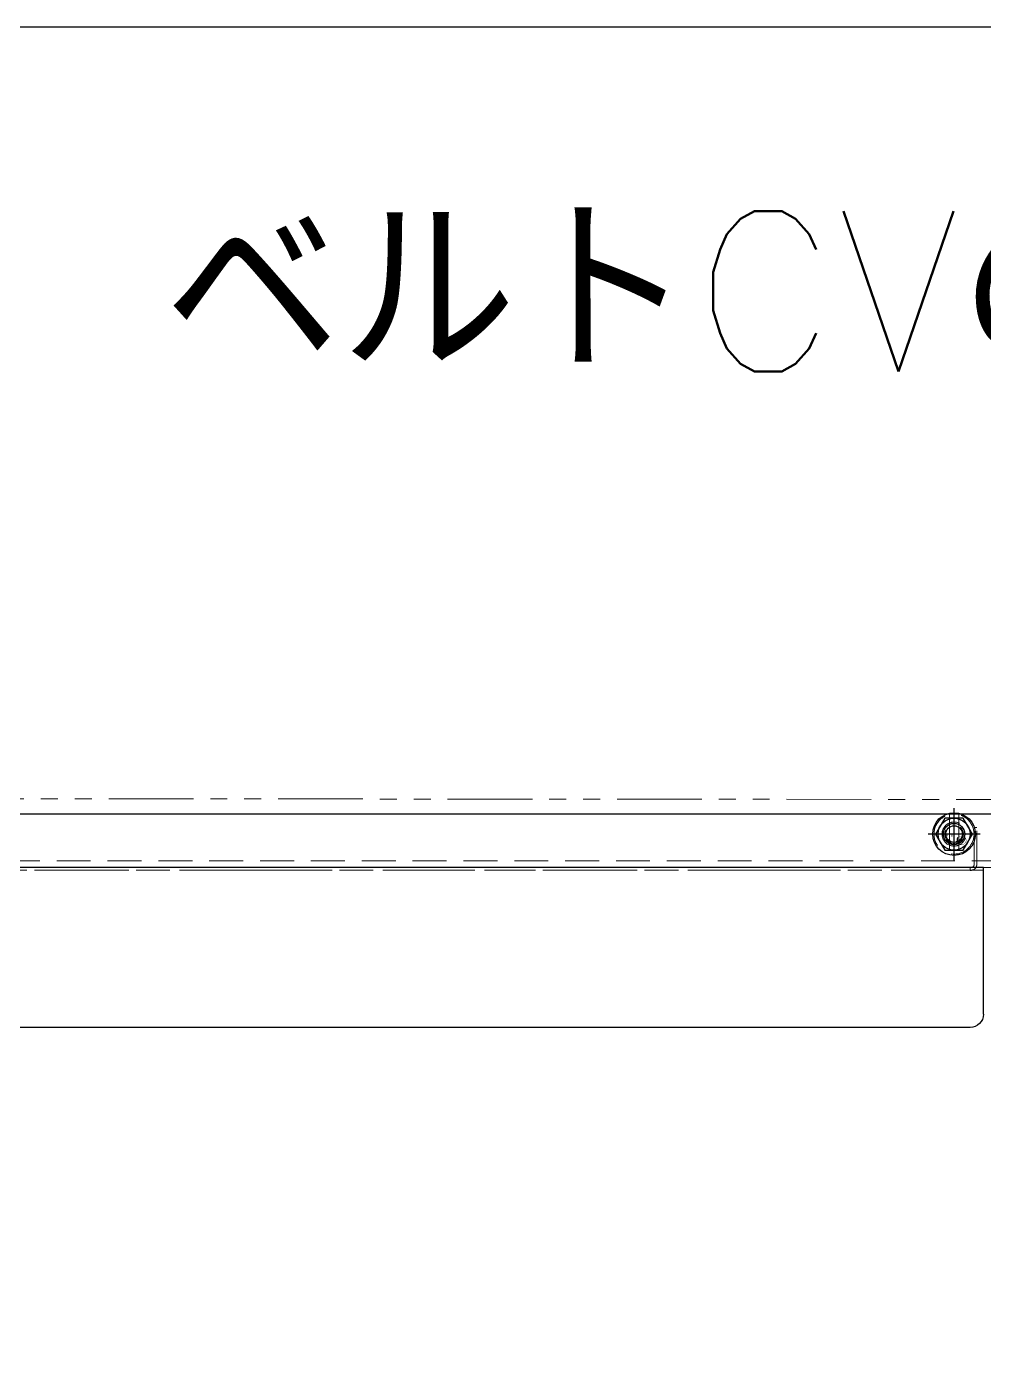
# Model space of a CAD drawing. Header units: millimetres. Extents: x -8731 to 85711, y -14522 to 31379.
# Drawn here: x 29161 to 29878, y -12309 to -11300 of the extents above; entities that cross this region are included whole.
import ezdxf

# ---------------------------------------------------------------- set-up
doc = ezdxf.new("R2010")
doc.units = ezdxf.units.MM
doc.header["$LTSCALE"] = 4
for name, pattern in [('CENTER2', [28.575, 19.05, -3.175, 3.175, -3.175]), ('HIDDEN', [9.525, 6.35, -3.175]), ('PHANTOM2', [31.75, 15.875, -3.175, 3.175, -3.175, 3.175, -3.175])]:
    doc.linetypes.add(name, pattern=pattern)
for name, color, linetype, lineweight in [('04_HIDDEN', 2, 'HIDDEN', 13), ('05_CENTER', 4, 'CENTER2', 13), ('06_PHANTOM', 2, 'PHANTOM2', 13), ('08_DIM', 3, 'Continuous', 13)]:
    doc.layers.add(name, color=color, linetype=linetype, lineweight=lineweight)
doc.layers.add('10_DRAFT', color=8, linetype='Continuous', lineweight=0, plot=False)
doc.styles.add('KANJI0', font='txt.shx', dxfattribs={"width": 0.9, "height": 30, "bigfont": 'bigfont'})
doc.styles.add('KSS_TXT', font='txt.shx', dxfattribs={"bigfont": 'extfont2.shx'})

# ---------------------------------------------------------------- blocks, each defined once
blk = doc.blocks.new('A$C715B031A_1_1')
at = {"color": 0}
blk.add_lwpolyline([(-245, 20), (2325, 20), (2325, -18), (2323, -20), (-243, -20), (-245, -18)], close=True, dxfattribs=at)
blk.add_circle((1037, -5), 9, dxfattribs=at)
at = {"layer": '04_HIDDEN'}
blk.add_line((-245, 15), (2325, 15), dxfattribs=at)
at = {"layer": '05_CENTER'}
for p, q in [((1037, -19.8), (1037, 9.8)), ((1022.2, -5), (1051.8, -5))]:
    blk.add_line(p, q, dxfattribs=at)
blk = doc.blocks.new('16b_1_1_1')
at = {"color": 0}
for p, q in [((-6.9, 12), (-13.9, 0)), ((6.9, 12), (-6.9, 12)), ((13.9, 0), (6.9, 12)), ((-13.9, 0), (-6.9, -12)), ((6.9, -12), (13.9, 0)), ((-6.9, -12), (6.9, -12))]:
    blk.add_line(p, q, dxfattribs=at)
at = {"color": 0, "linetype": 'CENTER2'}
for p, q in [((0, 19.5), (0, -19.5)), ((-19.5, 0), (19.5, 0))]:
    blk.add_line(p, q, dxfattribs=at)
at = {"color": 0}
for radius in [16, 12, 8, 6.25]:
    blk.add_circle((0, 0), radius, dxfattribs=at)
at = {"layer": '10_DRAFT', "style": 'KANJI0', "width": 0.82}
blk.add_text('Ｍ１６', height=1.71, dxfattribs=at).set_placement((0.4, 0.2))
blk = doc.blocks.new('A$C15C804A4_1_1')
at = {"color": 0}
for p, q in [((-7, -30), (1107.3, -30)), ((-7, -140), (-7, -30)), ((3, -32), (2, -32)), ((1250, -140), (1250, -95)), ((3, -150), (1240, -150))]:
    blk.add_line(p, q, dxfattribs=at)
for centre, start, end in [((3, -140), 180, 270), ((1240, -140), 270, 0)]:
    blk.add_arc(centre, 10, start, end, dxfattribs=at)
at = {"layer": '04_HIDDEN'}
for p, q in [((-2, -28), (-2, 0)), ((-2, 0), (0, 0)), ((0, -28), (0, 0)), ((1253, -28), (1253, 0)), ((1255, 0), (1253, 0)), ((1255, -28), (1255, 0)), ((3, -30), (3, -32)), ((1107.3, -30), (1251, -30)), ((1250, -95), (1250, -30)), ((-7, -32), (1250, -32)), ((1250, -32), (1251, -32))]:
    blk.add_line(p, q, dxfattribs=at)
for centre, radius, start, end in [((2, -28), 4, 180, 210), ((2, -28), 4, 210, 270), ((2, -28), 2, 180, 270), ((1251, -28), 2, 270, 0), ((1251, -28), 4, 270, 0)]:
    blk.add_arc(centre, radius, start, end, dxfattribs=at)
blk = doc.blocks.new('A$C28D5414C_1_1')
at = {"color": 0}
for radius in [15, 8, 7]:
    blk.add_circle((0, 0), radius, dxfattribs=at)
at = {"layer": '04_HIDDEN'}
for p, q in [((-14.6, 3.5), (14.6, 3.5)), ((-14.6, -3.5), (14.6, -3.5))]:
    blk.add_line(p, q, dxfattribs=at)
at = {"layer": '05_CENTER'}
for p, q in [((0, 18), (0, -18)), ((-18, 0), (18, 0))]:
    blk.add_line(p, q, dxfattribs=at)
at = {"layer": '10_DRAFT'}
blk.add_line((2.6, 2.5), (5.6, 2.5), dxfattribs=at)
at = {"layer": '10_DRAFT', "style": 'KSS_TXT'}
blk.add_text('⑨', height=6, dxfattribs=at).set_placement((1.2, 1.6))
blk = doc.blocks.new('A$C3BCF241E_1_1')
at = {"color": 0}
blk.add_lwpolyline([(0, 27), (-2635, 27, 0.353018), (-2654.5, 11.2), (-2679.2, -102.6, 0.798529), (-2617.3, -131.4), (-2540.8, -32.7, -0.232047), (-2525, -25), (0, -27, 1.000411), (0, 27)], format="xyb", dxfattribs=at)

msp = doc.modelspace()

# ---------------------------------------------------------------- linework, layer by layer
msp.add_line((30993.44255, -11889.7187), (28781.67131, -11889.7187))
msp.add_lwpolyline([(27825.83023, -11299.63599), (32002.88328, -11299.63599), (32002.88328, -13562.94138), (27825.83023, -13562.94138)], close=True)

# ---------------------------------------------------------------- block references
at = {"rotation": 180}
msp.add_blockref('16b_1_1_1', (29855.44255, -11904.7187), dxfattribs=at)
at = {"xscale": -1}
msp.add_blockref('A$C15C804A4_1_1', (29870.44255, -11899.7187), dxfattribs=at)
at = {"layer": '04_HIDDEN', "rotation": 270}
msp.add_blockref('A$C28D5414C_1_1', (29855.44255, -11904.7187), dxfattribs=at)
at = {"layer": '04_HIDDEN', "xscale": -1, "rotation": 180}
msp.add_blockref('A$C715B031A_1_1', (28818.44255, -11909.7187), dxfattribs=at)
at = {"layer": '06_PHANTOM', "color": 6, "rotation": 180}
msp.add_blockref('A$C3BCF241E_1_1', (28538.44255, -11904.7187), dxfattribs=at)

# ---------------------------------------------------------------- texts
at = {"layer": '08_DIM', "color": 1, "style": 'KSS_TXT'}
msp.add_text('1ライン先行設備\u3000ベルトCVの反対流れのものを表す', height=120, dxfattribs=at).set_placement((28104.66982, -11557.82353))

doc.saveas('drawing.dxf')
